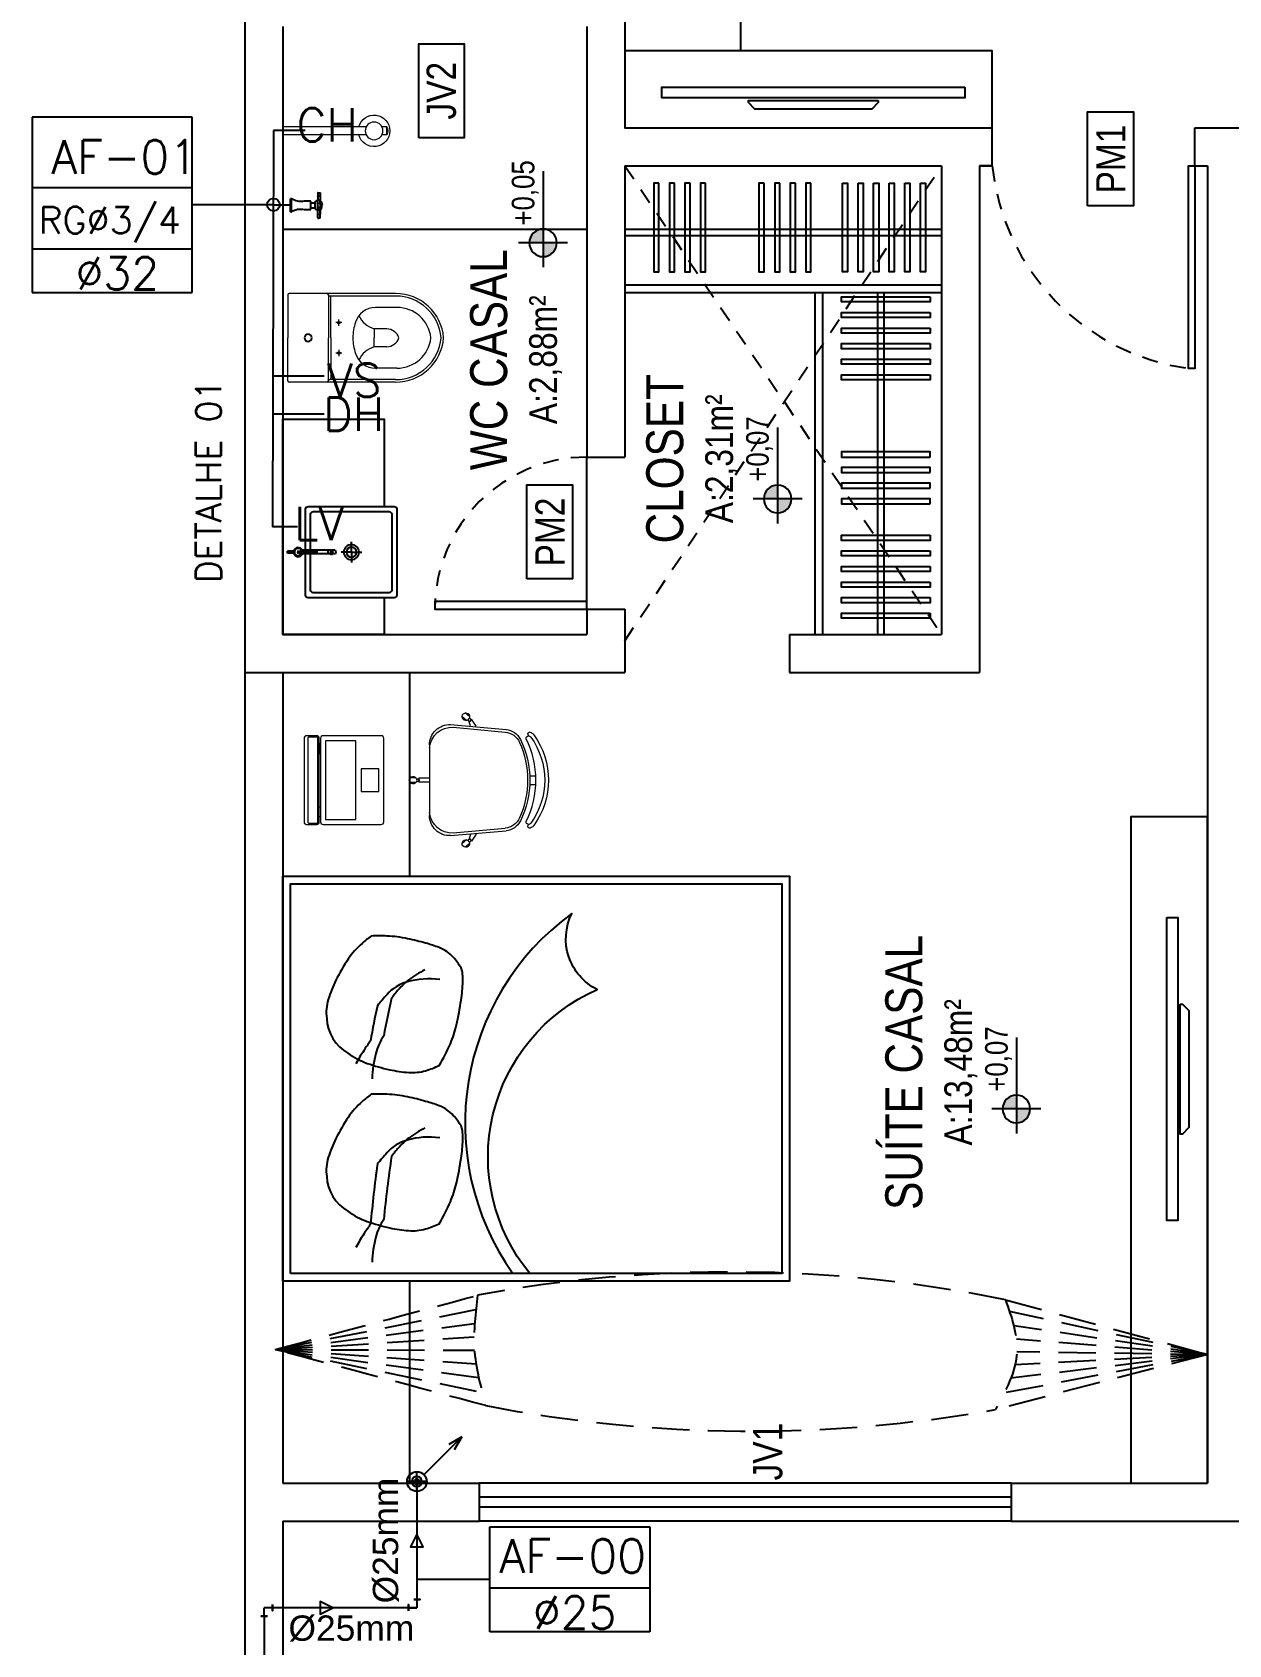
# Model space of a CAD drawing. Header units: millimetres. Extents: x 3923 to 4007, y 744 to 863.
# Drawn here: x 3932.33 to 3941.78, y 825.44 to 838.17 of the extents above; entities that cross this region are included whole.
import ezdxf
from ezdxf.enums import TextEntityAlignment as Align

# ---------------------------------------------------------------- set-up
doc = ezdxf.new("R2010")
doc.units = ezdxf.units.MM
doc.linetypes.add('HIDDEN2', pattern=[0.1875, 0.125, -0.0625])
for name, color, linetype in [('-HIDRO', 8, 'Continuous'), ('A-PEN-B', 5, 'Continuous'), ('A-PEN-W', 7, 'Continuous'), ('AF', 5, 'Continuous'), ('COTAS', 7, 'Continuous'), ('Diametro', 2, 'Continuous'), ('DIVERSOS', 1, 'Continuous'), ('E-txt-g', 3, 'Continuous'), ('HIDRO 01', 4, 'Continuous'), ('Prumadas_L', 1, 'Continuous'), ('Prumadas_Q', 3, 'Continuous'), ('Prumadas_T', 2, 'Continuous'), ('TEXTO', 3, 'Continuous')]:
    doc.layers.add(name, color=color, linetype=linetype)
doc.layers.add('E-Lay-9', color=9, linetype='Continuous', lineweight=9)
doc.layers.add('E-Txt-W', color=7, linetype='Continuous', lineweight=20)
doc.styles.add('F2', font='ARIALN.TTF')
doc.styles.add('REG60', font='romans.shx', dxfattribs={"width": 0.8, "height": 0.15})
doc.styles.add('REG80', font='romans.shx', dxfattribs={"width": 0.8, "height": 0.2})
doc.styles.add('ROMANS', font='romans__.ttf', dxfattribs={"height": 0.1})
doc.styles.get("Standard").update_dxf_attribs({"font": 'arial.ttf'})

# ---------------------------------------------------------------- blocks, each defined once
blk = doc.blocks.new('TXT-AMB75')
at = {"layer": 'E-txt-g', "style": 'REG80', "width": 0.8, "flags": 8}
blk.add_attdef('TXT', text='', height=0.2, dxfattribs=at).set_placement((0.0055, 0.2964), align=Align.CENTER)
at = {"layer": 'E-Txt-W', "style": 'REG60', "width": 0.8, "flags": 8}
blk.add_attdef('TXT', text='', height=0.15, dxfattribs=at).set_placement((0.0055, 0.0271), align=Align.CENTER)
blk = doc.blocks.new('vaso-s')
at = {"color": 8}
for start, end in [(0, 180), (180, 0)]:
    blk.add_arc((0.08, 0), 0.0143, start, end, dxfattribs=at)
at = {"layer": 'E-Lay-9', "color": 8}
for p, q in [((0, 0.17), (0, 0)), ((0.4256, 0.175), (0.005, 0.175)), ((0.16, 0.17), (0.16, 0.17)), ((0.16, 0.17), (0.16, 0)), ((0.4256, 0.165), (0.165, 0.165)), ((0.17, 0), (0.17, 0.16)), ((0.2013, 0.0479), (0.2013, 0.0722)), ((0.4306, 0.12), (0.3459, 0.12)), ((0.2134, 0.06), (0.1891, 0.06)), ((0.3406, 0.035), (0.3406, 0)), ((0.3906, 0.035), (0.3406, 0.035)), ((0, -0.17), (0, 0)), ((0.16, -0.17), (0.16, 0)), ((0.17, 0), (0.17, -0.1601)), ((0.2134, -0.06), (0.1891, -0.06)), ((0.2013, -0.0479), (0.2013, -0.0722)), ((0.3406, -0.035), (0.3406, 0)), ((0.3906, -0.035), (0.3406, -0.035)), ((0.4306, -0.12), (0.3459, -0.12)), ((0.4256, -0.175), (0.005, -0.175)), ((0.16, -0.17), (0.16, -0.17)), ((0.4256, -0.165), (0.165, -0.165))]:
    blk.add_line(p, q, dxfattribs=at)
for centre in [(0.2013, 0.06), (0.2013, -0.06)]:
    blk.add_circle(centre, 0.005, dxfattribs=at)
for centre, radius, start, end in [((0.005, 0.17), 0.005, 90, 180), ((0.155, 0.17), 0.005, 0, 90), ((0.165, 0.17), 0.00495, 180, 270), ((0.165, 0.16), 0.00495, 0, 90), ((0.4256, -0.015), 0.19, 4.52806, 90), ((0.4256, -0.015), 0.18, 4.78019, 90), ((0.3459, 0.0375), 0.0825, 90, 163.03545), ((0.3754, 0.1358), 0.1066, 206.93947, 250.96472), ((0.4306, -0.015), 0.135, 6.37937, 90), ((0.518, -0.015), 0.2624, 163.03545, 176.7233), ((0.3906, -0.015), 0.05, 17.4576, 90), ((0.518, 0.015), 0.2624, 183.2767, 196.96455), ((0.3459, -0.0375), 0.0825, 196.96455, 270), ((0.3754, -0.1358), 0.1066, 109.03528, 153.06053), ((0.3906, 0.015), 0.05, 270, 342.5424), ((0.4256, 0.015), 0.19, 270, 355.47194), ((0.4256, 0.015), 0.18, 270, 355.21981), ((0.4306, 0.015), 0.135, 270, 353.62063), ((0.005, -0.17), 0.005, 180, 270), ((0.155, -0.17), 0.005, 270, 0), ((0.165, -0.17), 0.00495, 90, 180), ((0.165, -0.1601), 0.00495, 270, 0)]:
    blk.add_arc(centre, radius, start, end, dxfattribs=at)
blk = doc.blocks.new('Chuveiro')
at = {"layer": 'E-Lay-9', "color": 8}
for p, q in [((-0.0311, 0.0156), (-0.3604, 0.0156)), ((0.0509, 0.0156), (0.0311, 0.0156)), ((0.0509, 0.0156), (0.0509, -0.0156)), ((-0.0311, -0.0156), (-0.3604, -0.0156)), ((0.0509, -0.0156), (0.0311, -0.0156))]:
    blk.add_line(p, q, dxfattribs=at)
blk.add_circle((0, 0), 0.0348, dxfattribs=at)
for centre, radius, start, end in [((0, 0), 0.0624, 194.4775, 165.5225), ((0.0093, 0), 0.0444, 339.42663, 20.57337)]:
    blk.add_arc(centre, radius, start, end, dxfattribs=at)
blk = doc.blocks.new('Cadeira')
at = {"layer": 'E-Lay-9', "color": 8}
for p, q in [((-0.0093, 0.0535), (-0.0093, 0.0769)), ((0.0096, 0.0535), (0.0096, 0.0769)), ((-0.1393, 0), (0.1393, 0)), ((-0.0075, 0), (-0.0075, 0.0425)), ((-0.0075, 0.0425), (-0.0056, 0.0425)), ((0.0056, 0.0425), (0.0075, 0.0425)), ((0.0075, 0), (0.0075, 0.0425)), ((-0.2192, -0.0836), (-0.1996, -0.3023)), ((-0.2087, -0.0936), (-0.1898, -0.2982)), ((0.2087, -0.0936), (0.1898, -0.2982)), ((0.2192, -0.0836), (0.1996, -0.3023)), ((-0.25, -0.1588), (-0.265, -0.1409)), ((-0.2355, -0.1467), (-0.2505, -0.1288)), ((-0.2398, -0.1647), (-0.2413, -0.1659)), ((-0.2133, -0.1847), (-0.2413, -0.1659)), ((-0.2298, -0.1563), (-0.2313, -0.1575)), ((-0.2144, -0.1618), (-0.2298, -0.1563)), ((0.2133, -0.1847), (0.2413, -0.1659)), ((0.2144, -0.1618), (0.2298, -0.1563)), ((0.2298, -0.1563), (0.2313, -0.1575)), ((0.2355, -0.1467), (0.2505, -0.1288)), ((0.2398, -0.1647), (0.2413, -0.1659)), ((0.25, -0.1588), (0.265, -0.1409)), ((-0.0175, -0.3961), (-0.0175, -0.4196)), ((0.0175, -0.3961), (0.0175, -0.4196))]:
    blk.add_line(p, q, dxfattribs=at)
blk.add_lwpolyline([(0.1631, -0.3812, -0.237888), (-0.1631, -0.3812, 0.605717), (-0.1738, -0.3953, 0.122717), (-0.17, -0.4, 0.323529), (0.17, -0.4, 0.122717), (0.1738, -0.3953, 0.605717)], format="xyb", close=True, dxfattribs=at)
for centre in [(0, 0.0466), (-0.2382, -0.1579), (0.2382, -0.1579)]:
    blk.add_circle(centre, 0.005, dxfattribs=at)
for centre, radius, start, end in [((0.0001, 0.0652), 0.015, 281.63338, 257.45365), ((-0.1393, -0.08), 0.08, 90, 182.56924), ((0, 0.0475), 0.0075, 221.81031, 318.18969), ((0.1393, -0.08), 0.08, 357.43076, 90), ((-0.1202, -0.0886), 0.0887, 95.59249, 183.25223), ((0.1202, -0.0886), 0.0887, 356.74777, 84.40751), ((-0.2502, -0.1438), 0.015, 322.54635, 298.36662), ((-0.2388, -0.1573), 0.0075, 261.81031, 358.18969), ((0.2388, -0.1573), 0.0075, 181.81031, 278.18969), ((0.2502, -0.1438), 0.015, 241.63338, 217.45365), ((-0.1299, -0.296), 0.07, 185.12125, 243.60471), ((-0.1201, -0.2918), 0.07, 185.2999, 245.73609), ((0.1201, -0.2918), 0.07, 294.26391, 354.7001), ((0.1299, -0.296), 0.07, 296.39529, 354.87875), ((0, -0.0343), 0.3622, 243.60471, 296.39529), ((0, -0.0254), 0.3622, 245.73609, 294.26391), ((-0.1819, -0.3961), 0.00782, 29.81088, 225.32554), ((-0.1625, -0.39), 0.0275, 205.14546, 233.45713), ((0, -0.1648), 0.3052, 234.12379, 305.87621), ((-0.1625, -0.39), 0.0125, 205.14546, 233.1301), ((0.1819, -0.3961), 0.00782, 314.67446, 150.18912), ((0.1625, -0.39), 0.0275, 306.54287, 334.85454)]:
    blk.add_arc(centre, radius, start, end, dxfattribs=at)
blk = doc.blocks.new('Notebook')
at = {"layer": 'E-Lay-9', "color": 8}
for p, q in [((-0.175, 0.305), (-0.175, 0.3)), ((-0.175, 0.3), (-0.175, 0.265)), ((0.165, 0.315), (-0.165, 0.315)), ((-0.165, 0.255), (0.165, 0.255)), ((0.175, 0.3), (0.175, 0.305)), ((0.175, 0.265), (0.175, 0.3))]:
    blk.add_line(p, q, dxfattribs=at)
for points in [[(-0.165, 0.26), (0.165, 0.26, 0.414214), (0.17, 0.265), (0.17, 0.295, 0.414214), (0.165, 0.3), (-0.165, 0.3, 0.414214), (-0.17, 0.295), (-0.17, 0.265, 0.414214)], [(-0.165, 0), (0.165, 0, 0.414214), (0.175, 0.01), (0.175, 0.24, 0.414214), (0.165, 0.25), (-0.165, 0.25, 0.414214), (-0.175, 0.24), (-0.175, 0.01, 0.414214)]]:
    blk.add_lwpolyline(points, format="xyb", close=True, dxfattribs=at)
for points in [[(-0.105, 0.25), (-0.145, 0.25), (-0.145, 0.255), (-0.105, 0.255)], [(0.105, 0.25), (0.145, 0.25), (0.145, 0.255), (0.105, 0.255)], [(-0.155, 0.11), (0.155, 0.11), (0.155, 0.23), (-0.155, 0.23)], [(-0.045, 0.02), (0.045, 0.02), (0.045, 0.09), (-0.045, 0.09)]]:
    blk.add_lwpolyline(points, close=True, dxfattribs=at)
for centre, start, end in [((-0.165, 0.305), 90, 180), ((-0.165, 0.265), 180, 270), ((0.165, 0.305), 0, 90), ((0.165, 0.265), 270, 360)]:
    blk.add_arc(centre, 0.01, start, end, dxfattribs=at)
blk = doc.blocks.new('NIVEL')
at = {"layer": 'DIVERSOS'}
h = blk.add_hatch(color=7, dxfattribs=at)
h.paths.add_polyline_path([(0, 0.137, 0.414214), (-0.137, 0), (0, 0)])
h.paths.add_polyline_path([(0, 0), (0, -0.137, 0.414214), (0.137, 0)])
at = {"layer": 'DIVERSOS', "color": 7}
for p, q in [((0, 0.242), (0, -0.242)), ((0.709, 0), (-0.242, 0))]:
    blk.add_line(p, q, dxfattribs=at)
blk.add_circle((0, 0), 0.137, dxfattribs=at)
blk = doc.blocks.new('REDE-flat-1')
at = {"color": 8, "linetype": 'HIDDEN2'}
for p, q in [((-0.0001, 0), (-0.7053, 0.0617)), ((-0.0001, 0), (-0.6878, 0.0141)), ((-0.0001, 0), (-0.6736, -0.0312)), ((-0.0001, 0), (-0.6631, -0.0753)), ((-0.0001, 0), (-0.6566, -0.1194)), ((-0.0001, 0), (-0.6532, -0.1645)), ((-0.0001, 0), (-0.6521, -0.2114)), ((-3.1043, -0.3468), (-2.4195, -0.081)), ((-3.1043, -0.3468), (-2.4421, -0.1395)), ((-3.1043, -0.3468), (-2.4584, -0.1911)), ((-3.1043, -0.3468), (-2.4674, -0.2376)), ((-3.1043, -0.3468), (-2.4686, -0.2811)), ((-3.1043, -0.3468), (-2.4617, -0.3236)), ((-3.1043, -0.3468), (-2.4477, -0.367)), ((-3.1043, -0.3468), (-2.4279, -0.413))]:
    blk.add_line(p, q, dxfattribs=at)
blk.add_lwpolyline([(-2.41, -0.4503), (-3.1043, -0.3468), (-2.4195, -0.081)], dxfattribs=at)
for centre, radius, start, end in [((-1.0734, -4.5387), 4.6565, 85.673, 106.8028), ((-2.0192, 4.1473), 4.6142, 265.142, 287.2335)]:
    blk.add_arc(centre, radius, start, end, dxfattribs=at)
blk.add_open_spline([(-0.6522, -0.2597), (-0.6518, -0.1998), (-0.6511, -0.0744), (-0.6974, 0.0422), (-0.7215, 0.1031), (-0.7217, 0.1035), (-0.7219, 0.104), (-0.7221, 0.1045)], degree=3, knots=[0, 0, 0, 0, 0.1780514, 0.3725016, 0.3725016, 0.3725016, 0.3740121, 0.3740121, 0.3740121, 0.3740121], dxfattribs=at)
for points in [[(-0.7215, 0.1031), (-0.7217, 0.1035), (-0.7219, 0.104), (-0.7221, 0.1045)], [(-0.7221, 0.1045), (-0.4814, 0.0697), (-0.2407, 0.0348), (0, 0)], [(0, 0), (-0.2174, -0.0866), (-0.4348, -0.1731), (-0.6522, -0.2597)]]:
    blk.add_open_spline(points, degree=3, dxfattribs=at)
blk.add_spline([(-2.41, -0.4503), (-2.4687, -0.28), (-2.4195, -0.081)], degree=3, dxfattribs=at)
blk = doc.blocks.new('CIRCULOS')
at = {"layer": 'COTAS'}
for p, q in [((-4, 0), (4, 0)), ((0, 4), (0, -4))]:
    blk.add_line(p, q, dxfattribs=at)
for radius in [2, 1]:
    blk.add_circle((0, 0), radius, dxfattribs=at)

msp = doc.modelspace()

# ---------------------------------------------------------------- linework, layer by layer
at = {"layer": '-HIDRO', "ltscale": 0.5}
for p, q in [((3934.009, 859.915), (3934.009, 809.915)), ((3937.009, 838.515), (3937.009, 837.415)), ((3934.309, 838.215), (3934.309, 833.415)), ((3936.709, 838.215), (3936.709, 834.815)), ((3937.009, 837.415), (3939.909, 837.415)), ((3939.909, 837.115), (3939.909, 837.415)), ((3941.509, 837.415), (3942.119, 837.415)), ((3941.509, 837.115), (3941.509, 837.415)), ((3937.009, 837.115), (3937.009, 834.815)), ((3937.009, 837.115), (3939.509, 837.115)), ((3939.509, 837.115), (3939.509, 833.415)), ((3939.809, 837.115), (3939.909, 837.115)), ((3939.909, 837.115), (3939.809, 837.115)), ((3939.809, 837.115), (3939.809, 833.115)), ((3941.509, 837.115), (3941.609, 837.115)), ((3941.609, 837.115), (3941.609, 826.715)), ((3934.309, 836.615), (3936.709, 836.615)), ((3937.009, 836.614), (3939.509, 836.614)), ((3937.009, 836.564), (3939.509, 836.564)), ((3937.009, 836.175), (3939.509, 836.175)), ((3937.009, 836.115), (3939.509, 836.115)), ((3938.509, 836.115), (3938.509, 833.415)), ((3938.569, 836.115), (3938.569, 833.415)), ((3939.004, 836.115), (3939.004, 833.415)), ((3939.054, 836.115), (3939.054, 833.415)), ((3936.709, 834.815), (3937.009, 834.815)), ((3936.709, 833.615), (3936.709, 833.415)), ((3936.709, 833.615), (3937.009, 833.615)), ((3937.009, 833.615), (3937.009, 833.115)), ((3934.309, 833.415), (3936.709, 833.415)), ((3938.309, 833.415), (3939.509, 833.415)), ((3938.309, 833.415), (3938.309, 833.115)), ((3934.009, 833.115), (3937.009, 833.115)), ((3934.309, 833.115), (3934.309, 826.715)), ((3935.309, 833.115), (3935.309, 831.507)), ((3938.309, 833.115), (3939.809, 833.115)), ((3935.309, 828.309), (3935.309, 826.715)), ((3934.309, 826.715), (3935.859, 826.715)), ((3934.309, 826.715), (3935.859, 826.715)), ((3935.859, 826.715), (3935.859, 826.415)), ((3940.059, 826.715), (3941.609, 826.715)), ((3940.059, 826.715), (3940.059, 826.415)), ((3940.059, 826.605), (3935.859, 826.605)), ((3940.059, 826.525), (3935.859, 826.525)), ((3934.309, 826.415), (3934.309, 811.015)), ((3934.309, 826.415), (3935.859, 826.415)), ((3940.059, 826.415), (3941.909, 826.415))]:
    msp.add_line(p, q, dxfattribs=at)
at = {"layer": '-HIDRO', "linetype": 'HIDDEN2'}
for p, q in [((3937.009, 833.365), (3939.509, 837.115)), ((3937.009, 837.115), (3939.509, 833.415))]:
    msp.add_line(p, q, dxfattribs=at)
at = {"layer": '-HIDRO', "ltscale": 0.05}
msp.add_line((3936.709, 833.675), (3936.709, 834.815), dxfattribs=at)
at = {"layer": '-HIDRO'}
for p, q in [((3934.851, 834.065), (3934.851, 834.147)), ((3934.346, 834.057), (3934.346, 834.073)), ((3934.396, 834.073), (3934.346, 834.073)), ((3934.396, 834.057), (3934.346, 834.057)), ((3934.429, 834.073), (3934.581, 834.073)), ((3934.429, 834.057), (3934.581, 834.057)), ((3934.687, 834.08), (3934.457, 834.08)), ((3934.687, 834.051), (3934.457, 834.051)), ((3934.581, 834.057), (3934.581, 834.073)), ((3934.687, 834.082), (3934.692, 834.082)), ((3934.687, 834.049), (3934.692, 834.049)), ((3934.692, 834.08), (3934.699, 834.08)), ((3934.692, 834.051), (3934.699, 834.051)), ((3934.698, 834.082), (3934.703, 834.082)), ((3934.698, 834.049), (3934.703, 834.049)), ((3934.722, 834.08), (3934.704, 834.08)), ((3934.722, 834.051), (3934.704, 834.051)), ((3934.851, 834.065), (3934.769, 834.065)), ((3934.851, 834.065), (3934.933, 834.065)), ((3934.851, 834.065), (3934.851, 833.983)), ((3940.059, 826.715), (3935.859, 826.715)), ((3940.059, 826.415), (3935.859, 826.415))]:
    msp.add_line(p, q, dxfattribs=at)
for points in [[(3937.924, 838.023), (3937.924, 838.515), (3937.009, 838.515), (3937.009, 837.415), (3937.924, 837.415)], [(3935.109, 833.705), (3935.109, 833.415), (3934.309, 833.415), (3934.309, 835.115), (3935.109, 835.115), (3935.109, 834.425)]]:
    msp.add_lwpolyline(points, dxfattribs=at)
for points in [[(3935.382, 837.337), (3935.382, 838.078), (3935.742, 838.078), (3935.742, 837.337)], [(3937.009, 837.415), (3939.909, 837.415), (3939.909, 838.023), (3937.009, 838.023)], [(3939.694, 837.737), (3939.694, 837.651), (3937.3, 837.651), (3937.3, 837.737)], [(3939.01, 837.632), (3939.01, 837.615), (3938.959, 837.563), (3938.036, 837.563), (3937.984, 837.615), (3937.984, 837.632)], [(3940.662, 836.8), (3940.662, 837.542), (3941.023, 837.542), (3941.023, 836.8)], [(3936.235, 833.854), (3936.235, 834.596), (3936.596, 834.596), (3936.596, 833.854)], [(3941.609, 826.715), (3941.609, 831.976), (3941.002, 831.976), (3941.002, 826.715)], [(3934.309, 828.309), (3934.309, 831.507), (3938.309, 831.507), (3938.309, 828.309)], [(3934.369, 828.369), (3934.369, 831.447), (3938.249, 831.447), (3938.249, 828.369)], [(3941.288, 831.181), (3941.374, 831.181), (3941.374, 828.787), (3941.288, 828.787)], [(3941.393, 830.497), (3941.41, 830.497), (3941.461, 830.446), (3941.461, 829.522), (3941.41, 829.471), (3941.393, 829.471)]]:
    msp.add_lwpolyline(points, close=True, dxfattribs=at)
at = {"layer": '-HIDRO', "ltscale": 0.05}
for points in [[(3941.509, 837.115), (3941.509, 835.515), (3941.459, 835.515), (3941.459, 837.115)], [(3936.709, 833.615), (3936.709, 833.675), (3935.509, 833.675), (3935.509, 833.615)]]:
    msp.add_lwpolyline(points, close=True, dxfattribs=at)
at = {"layer": '-HIDRO', "ltscale": 0.5}
for points in [[(3937.278, 836.978), (3937.238, 836.978), (3937.238, 836.278), (3937.278, 836.278)], [(3937.401, 836.978), (3937.361, 836.978), (3937.361, 836.278), (3937.401, 836.278)], [(3937.524, 836.978), (3937.484, 836.978), (3937.484, 836.278), (3937.524, 836.278)], [(3937.647, 836.978), (3937.607, 836.978), (3937.607, 836.278), (3937.647, 836.278)], [(3938.108, 836.978), (3938.068, 836.978), (3938.068, 836.278), (3938.108, 836.278)], [(3938.232, 836.978), (3938.192, 836.978), (3938.192, 836.278), (3938.232, 836.278)], [(3938.355, 836.978), (3938.315, 836.978), (3938.315, 836.278), (3938.355, 836.278)], [(3938.478, 836.978), (3938.438, 836.978), (3938.438, 836.278), (3938.478, 836.278)], [(3938.727, 836.978), (3938.767, 836.978), (3938.767, 836.278), (3938.727, 836.278)], [(3938.85, 836.978), (3938.89, 836.978), (3938.89, 836.278), (3938.85, 836.278)], [(3938.973, 836.978), (3939.013, 836.978), (3939.013, 836.278), (3938.973, 836.278)], [(3939.096, 836.978), (3939.136, 836.978), (3939.136, 836.278), (3939.096, 836.278)], [(3939.219, 836.978), (3939.259, 836.978), (3939.259, 836.278), (3939.219, 836.278)], [(3939.342, 836.978), (3939.382, 836.978), (3939.382, 836.278), (3939.342, 836.278)], [(3939.419, 836.08), (3939.419, 836.04), (3938.719, 836.04), (3938.719, 836.08)], [(3939.419, 835.957), (3939.419, 835.917), (3938.719, 835.917), (3938.719, 835.957)], [(3939.419, 835.834), (3939.419, 835.794), (3938.719, 835.794), (3938.719, 835.834)], [(3939.419, 835.711), (3939.419, 835.671), (3938.719, 835.671), (3938.719, 835.711)], [(3939.419, 835.588), (3939.419, 835.548), (3938.719, 835.548), (3938.719, 835.588)], [(3939.419, 835.465), (3939.419, 835.425), (3938.719, 835.425), (3938.719, 835.465)], [(3939.419, 834.816), (3939.419, 834.856), (3938.719, 834.856), (3938.719, 834.816)], [(3939.419, 834.693), (3939.419, 834.733), (3938.719, 834.733), (3938.719, 834.693)], [(3939.419, 834.57), (3939.419, 834.61), (3938.719, 834.61), (3938.719, 834.57)], [(3939.419, 834.447), (3939.419, 834.487), (3938.719, 834.487), (3938.719, 834.447)], [(3939.419, 834.198), (3939.419, 834.158), (3938.719, 834.158), (3938.719, 834.198)], [(3939.419, 834.075), (3939.419, 834.035), (3938.719, 834.035), (3938.719, 834.075)], [(3939.419, 833.952), (3939.419, 833.912), (3938.719, 833.912), (3938.719, 833.952)], [(3939.419, 833.829), (3939.419, 833.789), (3938.719, 833.789), (3938.719, 833.829)], [(3939.419, 833.706), (3939.419, 833.666), (3938.719, 833.666), (3938.719, 833.706)], [(3939.419, 833.583), (3939.419, 833.543), (3938.719, 833.543), (3938.719, 833.583)]]:
    msp.add_lwpolyline(points, close=True, dxfattribs=at)
at = {"layer": '-HIDRO'}
for points in [[(3934.489, 834.08), (3934.489, 834.405, -0.414214), (3934.509, 834.425), (3935.189, 834.425, -0.414214), (3935.209, 834.405), (3935.209, 833.725, -0.414214), (3935.189, 833.705), (3934.509, 833.705, -0.414214), (3934.489, 833.725), (3934.489, 834.051)], [(3934.529, 834.08), (3934.529, 834.365, -0.414214), (3934.549, 834.385), (3935.149, 834.385, -0.414214), (3935.169, 834.365), (3935.169, 833.765, -0.414214), (3935.149, 833.745), (3934.549, 833.745, -0.414214), (3934.529, 833.765), (3934.529, 834.051)], [(3936.26, 828.369, -0.497), (3936.791, 830.612, -0.414214), (3936.591, 831.212, 0.410343), (3936.126, 828.369)], [(3935.717, 830.784, 0.040453), (3935.655, 830.866, 0.121269), (3935.544, 830.943, 0.020937), (3935.437, 830.978, 0.015911), (3935.295, 831.013, 0.04249), (3935.131, 831.034, 0.020654), (3935.008, 831.034, 0.022056), (3934.935, 830.976, 0.064376), (3934.825, 830.851, 0.03352), (3934.729, 830.685, 0.039598), (3934.668, 830.534, 0.109626), (3934.656, 830.384, 0.257026), (3934.824, 830.11, 0.075208), (3934.976, 830.029, 0.030275), (3935.153, 829.979, 0.036967), (3935.303, 829.957, 0.089016), (3935.436, 829.971, 0.036988), (3935.544, 830.012, 0.030345), (3935.632, 830.184, 0.04596), (3935.68, 830.332, 0.01901), (3935.717, 830.529, 0.025886), (3935.731, 830.675, 0.088683), (3935.717, 830.787, 0.020726)], [(3935.548, 830.69, 0.103492), (3935.291, 830.672, 0.14369), (3935.132, 830.573, 0.007817), (3935.056, 830.484, 0.010698), (3935.002, 830.207, 0.020146), (3934.948, 830.128, 0.015912), (3934.886, 830.025)], [(3935.431, 830.768, 0.040593), (3935.303, 830.687, 0.055645), (3935.223, 830.612, 0.015363), (3935.168, 830.543, 0.01263), (3935.106, 830.246, 0.082628), (3935.044, 830.108, 0.061291), (3935.015, 829.908)], [(3935.717, 829.535, 0.040453), (3935.655, 829.618, 0.121269), (3935.544, 829.694, 0.020937), (3935.437, 829.729, 0.015911), (3935.295, 829.764, 0.04249), (3935.131, 829.785, 0.020654), (3935.008, 829.785, 0.022056), (3934.935, 829.727, 0.064376), (3934.825, 829.602, 0.03352), (3934.729, 829.436, 0.039598), (3934.668, 829.285, 0.109626), (3934.656, 829.136, 0.257026), (3934.824, 828.862, 0.075208), (3934.976, 828.781, 0.030275), (3935.153, 828.73, 0.036967), (3935.303, 828.708, 0.089016), (3935.436, 828.722, 0.036988), (3935.544, 828.763, 0.030345), (3935.632, 828.936, 0.04596), (3935.68, 829.083, 0.01901), (3935.717, 829.28, 0.025886), (3935.731, 829.426, 0.088683), (3935.717, 829.538, 0.020726)], [(3935.548, 829.441, 0.103492), (3935.291, 829.423, 0.14369), (3935.132, 829.324, 0.007817), (3935.056, 829.235, 0.010698), (3935.002, 828.758, 0.020146), (3934.948, 828.68, 0.015912), (3934.886, 828.576)], [(3935.431, 829.519, 0.040593), (3935.303, 829.438, 0.055645), (3935.223, 829.363, 0.015363), (3935.168, 829.294, 0.01263), (3935.106, 828.797, 0.082628), (3935.044, 828.66, 0.061291), (3935.015, 828.459)]]:
    msp.add_lwpolyline(points, format="xyb", dxfattribs=at)
at = {"layer": '-HIDRO', "linetype": 'HIDDEN2'}
for centre, radius, start, end in [((3941.702, 837.301), 1.802, 185.9083, 262.273), ((3936.709, 833.615), 1.2, 90, 180)]:
    msp.add_arc(centre, radius, start, end, dxfattribs=at)
at = {"layer": '-HIDRO'}
for centre, radius, start, end in [((3934.851, 834.065), 0.06, 0, 180), ((3934.431, 834.065), 0.036, 24.2558, 167.1604), ((3934.431, 834.065), 0.036, 192.8396, 335.7442), ((3934.431, 834.065), 0.03, 15.466, 344.534), ((3934.438, 834.065), 0.0116, 136.5389, 223.4611), ((3934.851, 834.065), 0.06, 180, 0), ((3934.851, 834.065), 0.04, 0, 180), ((3934.851, 834.065), 0.04, 180, 0)]:
    msp.add_arc(centre, radius, start, end, dxfattribs=at)
at = {"layer": '-HIDRO', "extrusion": (0, 0, -1)}
for centre in [(3934.661, 834.065), (3934.722, 834.065)]:
    msp.add_ellipse(centre, major_axis=(0, -0.0148), ratio=0.331547, start_param=3.141593, end_param=6.283185, dxfattribs=at)
at = {"layer": '-HIDRO'}
for centre, start_param, end_param in [((3934.687, 834.065), 2.66571, 6.759068), ((3934.692, 834.065), 3.141593, 6.283185), ((3934.698, 834.065), 2.66571, 6.759068), ((3934.703, 834.065), 3.141593, 6.283185)]:
    msp.add_ellipse(centre, major_axis=(0, 0.0166), ratio=0.08357, start_param=start_param, end_param=end_param, dxfattribs=at)
for p, q in [((3935.423, 826.781), (3935.722, 827.08)), ((3935.722, 827.08), (3935.619, 827.019)), ((3935.722, 827.08), (3935.661, 826.977))]:
    msp.add_line(p, q)
msp.add_ellipse((3935.368, 826.727), major_axis=(0.0547, 0.0547), ratio=1, start_param=0.785398, end_param=7.068583)
at = {"layer": 'A-PEN-B'}
msp.add_line((3934.236, 836.808), (3934.379, 836.808), dxfattribs=at)
msp.add_circle((3934.236, 836.808), 0.05, dxfattribs=at)
at = {"layer": 'A-PEN-W'}
msp.add_lwpolyline([(3935.368, 826.707), (3935.368, 825.956), (3935.944, 825.956)], dxfattribs=at)
at = {"layer": 'AF'}
for p, q in [((3934.237, 837.393), (3934.228, 834.265)), ((3934.486, 837.393), (3934.237, 837.393)), ((3934.237, 835.457), (3934.637, 835.457)), ((3934.237, 835.157), (3934.637, 835.157)), ((3934.426, 834.265), (3934.228, 834.265)), ((3935.368, 826.727), (3935.368, 825.797)), ((3935.368, 825.731), (3934.229, 825.731)), ((3934.163, 825.665), (3934.163, 823.199))]:
    msp.add_line(p, q, dxfattribs=at)
at = {"layer": 'AF', "color": 2}
for p, q in [((3934.229, 825.731), (3934.163, 825.731)), ((3934.163, 825.665), (3934.163, 825.731)), ((3935.302, 825.731), (3935.368, 825.731)), ((3935.368, 825.797), (3935.368, 825.731))]:
    msp.add_line(p, q, dxfattribs=at)
at = {"layer": 'AF'}
for points in [[(3935.368, 826.312, 0), (3935.318, 826.212, 0), (3935.418, 826.212, 0), (3935.368, 826.312, 0)], [(3934.705, 825.731, 0), (3934.605, 825.781, 0), (3934.605, 825.681, 0), (3934.705, 825.731, 0)]]:
    msp.add_polyline3d(points, dxfattribs=at)
at = {"layer": 'AF', "color": 2, "extrusion": (1, 0, 0)}
msp.add_circle((825.731, 0, 3934.229), 0.025, dxfattribs=at)
at = {"layer": 'AF', "color": 2, "extrusion": (-1, 0, 0)}
msp.add_circle((-825.731, 0, -3935.302), 0.025, dxfattribs=at)
at = {"layer": 'AF', "color": 2, "extrusion": (0, 1, 0)}
msp.add_circle((-3935.368, 0, 825.797), 0.025, dxfattribs=at)
at = {"layer": 'AF', "color": 2, "extrusion": (0, -1, 0)}
msp.add_circle((3934.163, 0, -825.665), 0.025, dxfattribs=at)
at = {"layer": 'HIDRO 01', "color": 4}
for p, q in [((3934.378, 836.855), (3934.37, 836.855)), ((3934.37, 836.803), (3934.37, 836.855)), ((3934.37, 836.751), (3934.37, 836.803)), ((3934.378, 836.803), (3934.378, 836.855)), ((3934.378, 836.751), (3934.378, 836.803)), ((3934.531, 836.835), (3934.478, 836.835)), ((3934.531, 836.803), (3934.531, 836.835)), ((3934.531, 836.824), (3934.564, 836.824)), ((3934.531, 836.771), (3934.531, 836.803)), ((3934.564, 836.824), (3934.564, 836.832)), ((3934.564, 836.803), (3934.564, 836.824)), ((3934.564, 836.783), (3934.564, 836.803)), ((3934.585, 836.901), (3934.585, 836.847)), ((3934.585, 836.813), (3934.585, 836.848)), ((3934.585, 836.803), (3934.585, 836.813)), ((3934.585, 836.793), (3934.585, 836.803)), ((3934.585, 836.793), (3934.585, 836.76)), ((3934.587, 836.903), (3934.594, 836.903)), ((3934.594, 836.903), (3934.602, 836.903)), ((3934.604, 836.901), (3934.604, 836.844)), ((3934.604, 836.813), (3934.604, 836.845)), ((3934.604, 836.813), (3934.604, 836.803)), ((3934.604, 836.803), (3934.604, 836.793)), ((3934.604, 836.793), (3934.604, 836.762)), ((3934.611, 836.825), (3934.611, 836.834)), ((3934.611, 836.803), (3934.611, 836.825)), ((3934.611, 836.782), (3934.611, 836.803)), ((3934.37, 836.751), (3934.378, 836.751)), ((3934.478, 836.771), (3934.531, 836.771)), ((3934.531, 836.782), (3934.564, 836.782)), ((3934.564, 836.774), (3934.564, 836.783)), ((3934.585, 836.706), (3934.585, 836.76)), ((3934.585, 836.748), (3934.585, 836.757)), ((3934.585, 836.738), (3934.585, 836.748)), ((3934.587, 836.703), (3934.594, 836.703)), ((3934.602, 836.703), (3934.594, 836.703)), ((3934.604, 836.706), (3934.604, 836.763)), ((3934.605, 836.757), (3934.605, 836.748)), ((3934.605, 836.748), (3934.605, 836.738)), ((3934.611, 836.773), (3934.611, 836.782)), ((3934.611, 836.773), (3934.611, 836.773))]:
    msp.add_line(p, q, dxfattribs=at)
for points in [[(3934.564, 836.832), (3934.566, 836.833), (3934.57, 836.834), (3934.574, 836.835)], [(3934.564, 836.774), (3934.566, 836.774), (3934.57, 836.773), (3934.574, 836.772)]]:
    msp.add_lwpolyline(points, dxfattribs=at)
at = {"layer": 'HIDRO 01', "color": 4, "extrusion": (0, 0, -1)}
for centre, radius, start, end in [((-3934.452, 836.967), 0.134, 258.5493, 303.6418), ((-3934.571, 836.848), 0.0136, 180, 257.6401), ((-3934.595, 836.871), 0.0099, 0.0182, 89.9818), ((-3934.595, 836.851), 0.0099, 270.0181, 359.9817), ((-3934.594, 836.813), 0.0099, 0.0182, 89.9818), ((-3934.594, 836.793), 0.0099, 270.0181, 359.9817), ((-3934.594, 836.813), 0.0099, 90.026, 179.974), ((-3934.594, 836.793), 0.0099, 180.0181, 269.9817), ((-3934.595, 836.871), 0.0099, 90.026, 179.974), ((-3934.595, 836.851), 0.0099, 180.0181, 269.9817), ((-3934.602, 836.901), 0.00247, 90, 180), ((-3934.618, 836.845), 0.0136, 303.621, 358.7632), ((-3934.613, 836.83), 0.00198, 0, 79.9052), ((-3934.613, 836.83), 0.00198, 79.8876, 159.8781), ((-3934.54, 836.803), 0.0789, 159.8637, 180.0043), ((-3934.452, 836.64), 0.134, 56.358, 101.4504), ((-3934.571, 836.759), 0.0136, 102.3567, 180.0002), ((-3934.595, 836.757), 0.0099, 0.0182, 89.9818), ((-3934.595, 836.738), 0.0099, 270.0181, 359.9817), ((-3934.587, 836.706), 0.00247, 270, 360), ((-3934.595, 836.757), 0.0099, 90.026, 179.974), ((-3934.595, 836.738), 0.0099, 180.0181, 269.9817), ((-3934.618, 836.762), 0.0136, 360, 56.3941)]:
    msp.add_arc(centre, radius, start, end, dxfattribs=at)
at = {"layer": 'HIDRO 01', "color": 4}
for centre, radius, start, end in [((3934.587, 836.901), 0.00247, 90, 180.0011), ((3934.61, 836.834), 0.00025, 0.0849, 56.1155), ((3934.54, 836.803), 0.0789, 339.8611, 0.006), ((3934.602, 836.706), 0.00247, 270, 0.0017), ((3934.61, 836.773), 0.000248, 303.6441, 333.2826), ((3934.613, 836.777), 0.00198, 179.9966, 259.9279), ((3934.613, 836.777), 0.00198, 259.9237, 339.8729)]:
    msp.add_arc(centre, radius, start, end, dxfattribs=at)
at = {"layer": 'Prumadas_L'}
for p, q in [((3933.594, 836.942), (3932.332, 836.942)), ((3934.236, 836.808), (3933.587, 836.808)), ((3933.594, 836.458), (3932.332, 836.458)), ((3937.206, 825.885), (3935.944, 825.885))]:
    msp.add_line(p, q, dxfattribs=at)
at = {"layer": 'Prumadas_Q'}
for p, q in [((3933.594, 837.5), (3932.332, 837.5)), ((3932.332, 837.5), (3932.332, 836.116)), ((3933.594, 836.116), (3933.594, 837.5)), ((3932.332, 836.116), (3933.594, 836.116)), ((3935.944, 825.542), (3935.944, 826.369)), ((3935.944, 826.369), (3937.206, 826.369)), ((3937.206, 826.369), (3937.206, 825.542)), ((3937.206, 825.542), (3935.944, 825.542))]:
    msp.add_line(p, q, dxfattribs=at)

# ---------------------------------------------------------------- block references
at = {"layer": '-HIDRO'}
for name, p, xscale, yscale, zscale, rotation in [('Chuveiro', (3935.03, 837.391), -2, 2, 2, 180), ('Cadeira', (3935.467, 832.265), -2, 2, 2, 90), ('Notebook', (3935.107, 832.265), 2, 2, 2, 90), ('REDE-flat-1', (3934.25, 827.769), 2.356236166191542, 2.356236166191543, 2.356236166191543, 173.3224227461309)]:
    msp.add_blockref(name, p, dxfattribs=dict(at, xscale=xscale, yscale=yscale, zscale=zscale, rotation=rotation))
at = {"layer": '-HIDRO', "linetype": 'Continuous', "xscale": -0.7971733240954236, "yscale": 0.7971733240954236, "zscale": 0.7971733240954236, "rotation": 270}
for p in [(3936.364, 836.507), (3938.215, 834.485), (3940.1, 829.669)]:
    msp.add_blockref('NIVEL', p, dxfattribs=at)
at = {"layer": '-HIDRO'}
ref = msp.add_blockref('TXT-AMB75', (3936.513, 835.576), dxfattribs=dict(at, xscale=1.458, yscale=1.458, zscale=1.458, rotation=90))
ref.add_attrib('TXT', 'WC CASAL', dxfattribs={"layer": 'E-txt-g', "color": 2, "height": 0.2916, "rotation": 90, "style": 'F2'}).set_placement((3936.08, 835.584), align=Align.CENTER)
ref.add_attrib('TXT', 'A:2,88m²', dxfattribs={"layer": 'E-Txt-W', "height": 0.2187, "rotation": 90, "style": 'F2'}).set_placement((3936.473, 835.584), align=Align.CENTER)
at = {"layer": '-HIDRO', "xscale": 2, "yscale": 2, "zscale": 2}
msp.add_blockref('vaso-s', (3934.349, 835.757), dxfattribs=at)
at = {"layer": '-HIDRO'}
ref = msp.add_blockref('TXT-AMB75', (3937.903, 834.794), dxfattribs=dict(at, xscale=1.458, yscale=1.458, zscale=1.458, rotation=90))
ref.add_attrib('TXT', 'CLOSET', dxfattribs={"layer": 'E-txt-g', "color": 2, "height": 0.2916, "rotation": 90, "style": 'F2'}).set_placement((3937.47, 834.802), align=Align.CENTER)
ref.add_attrib('TXT', 'A:2,31m²', dxfattribs={"layer": 'E-Txt-W', "height": 0.2187, "rotation": 90, "style": 'F2'}).set_placement((3937.863, 834.802), align=Align.CENTER)
ref = msp.add_blockref('TXT-AMB75', (3939.789, 829.95), dxfattribs=dict(at, xscale=1.458, yscale=1.458, zscale=1.458, rotation=90))
ref.add_attrib('TXT', 'SUÍTE CASAL', dxfattribs={"layer": 'E-txt-g', "color": 2, "height": 0.2916, "rotation": 90, "style": 'F2'}).set_placement((3939.357, 829.958), align=Align.CENTER)
ref.add_attrib('TXT', 'A:13,48m²', dxfattribs={"layer": 'E-Txt-W', "height": 0.2187, "rotation": 90, "style": 'F2'}).set_placement((3939.75, 829.958), align=Align.CENTER)
at = {"layer": 'A-PEN-W', "xscale": -0.02, "yscale": 0.02, "zscale": 0.02, "rotation": 270}
msp.add_blockref('CIRCULOS', (3935.368, 826.727), dxfattribs=at)

# ---------------------------------------------------------------- texts
at = {"layer": '-HIDRO', "linetype": 'Continuous', "style": 'F2'}
for s, height, p in [('JV2', 0.2308, (3935.445, 837.48)), ('PM1', 0.2308, (3940.73, 836.897)), ('+0,05', 0.1781, (3936.117, 836.643)), ('+0,07', 0.1781, (3937.967, 834.621)), ('PM2', 0.2308, (3936.303, 833.952)), ('+0,07', 0.1781, (3939.853, 829.805)), ('JV1', 0.2308, (3938.021, 826.736))]:
    msp.add_text(s, height=height, rotation=90, dxfattribs=at).set_placement(p, align=Align.TOP_LEFT)
at = {"layer": 'Diametro', "style": 'ROMANS'}
msp.add_text('DETALHE 01', height=0.2, rotation=90, dxfattribs=at).set_placement((3933.824, 834.627), align=Align.CENTER)
at = {"layer": 'Prumadas_T', "style": 'ROMANS'}
for s, p in [('CH', (3934.418, 837.307)), ('VS', (3934.66, 835.291)), ('DH', (3934.627, 835.024)), ('LV', (3934.4, 834.16))]:
    msp.add_text(s, height=0.2621, rotation=360, dxfattribs=at).set_placement(p)
for s, height, p in [('AF-01', 0.2646, (3933.061, 837.053)), ('RG%%C3/4', 0.2117, (3932.943, 836.58)), ('%%C32', 0.2561, (3933.003, 836.138)), ('AF-00', 0.2646, (3936.598, 826.007)), ('%%C25', 0.2561, (3936.613, 825.565))]:
    msp.add_text(s, height=height, rotation=360, dxfattribs=at).set_placement(p, align=Align.CENTER)
at = {"layer": 'TEXTO'}
msp.add_text('Ø25mm', height=0.2, rotation=90, dxfattribs=at).set_placement((3935.12, 826.262), align=Align.MIDDLE_CENTER)
msp.add_text('Ø25mm', height=0.2, dxfattribs=at).set_placement((3934.851, 825.57), align=Align.MIDDLE_CENTER)

doc.saveas('drawing.dxf')
